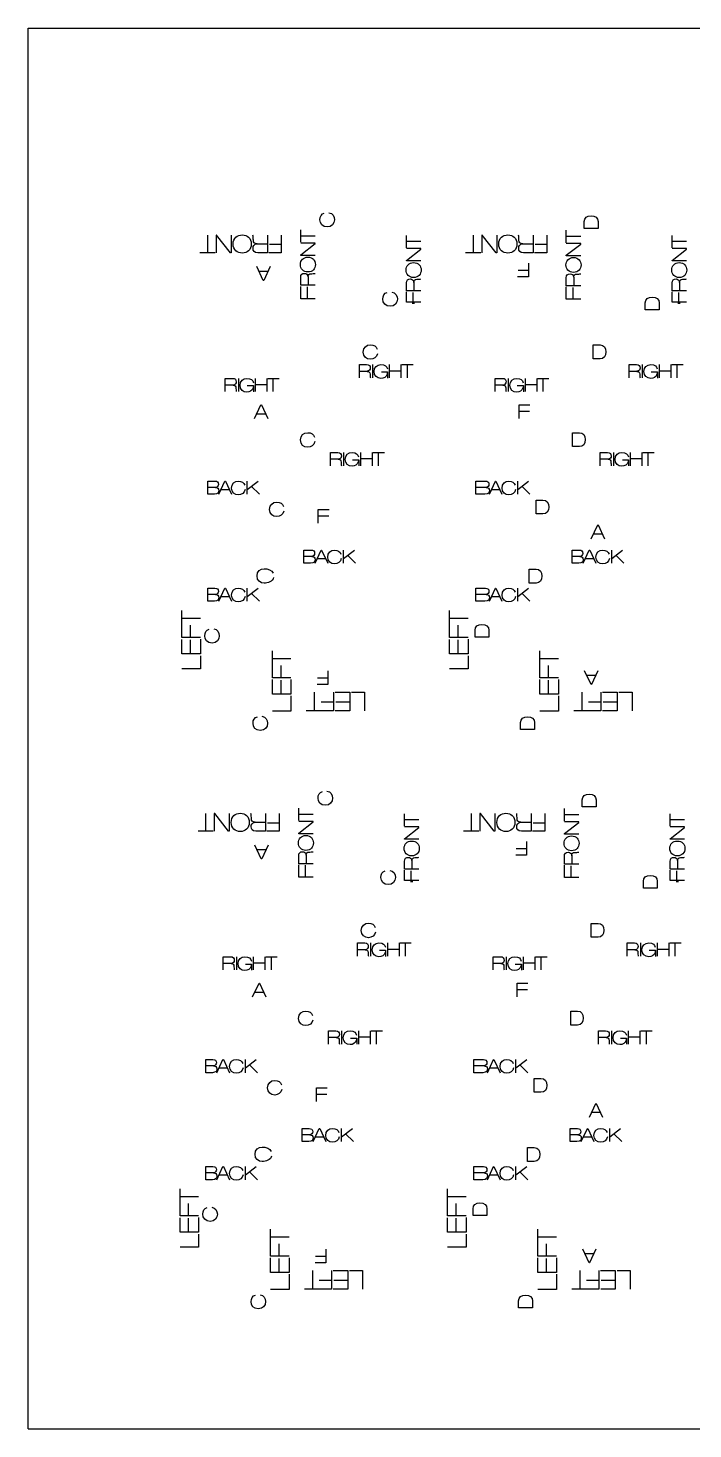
# Model space of a CAD drawing. Header units: millimetres. Extents: x 0 to 610, y -305 to 0.
# Drawn here: x 0 to 144.6, y -304.8 to 0 of the extents above; entities that cross this region are included whole.
import ezdxf

# ---------------------------------------------------------------- set-up
doc = ezdxf.new("R2010")
doc.units = ezdxf.units.MM
doc.layers.add('laser bed referance', color=3, linetype='Continuous', lineweight=25, true_color=0x00ff00)
doc.layers.add('TEXT', color=5, linetype='Continuous', true_color=0x0000ff)

msp = doc.modelspace()

# ---------------------------------------------------------------- linework, layer by layer
at = {"layer": 'laser bed referance'}
for p, q in [((0, -304.8), (0, 0)), ((0, 0), (304.8, 0)), ((0, 0), (609.6, 0)), ((0, -304.8), (0, 0)), ((0, -304.8), (304.8, -304.8)), ((0, -304.8), (609.6, -304.8))]:
    msp.add_line(p, q, dxfattribs=at)
at = {"layer": 'TEXT', "color": 5, "lineweight": 25, "true_color": 0x0000ff}
for points in [[(120.98, -43.59), (120.98, -42.11)], [(124, -42.11), (124, -43.59), (120.98, -43.59), (120.98, -43.59)], [(39.03, -45.09), (39.03, -48.9)], [(44.16, -45.09), (44.16, -48.9), (44.03, -48.9), (41.03, -45.09), (40.9, -45.09), (40.9, -48.9)], [(52.08, -45.09), (52.08, -48.9), (49.99, -48.9)], [(55.04, -45.09), (55.04, -48.9), (52.37, -48.9)], [(59.31, -46.61), (59.31, -43.91)], [(62.43, -45.25), (59.31, -45.25)], [(82.31, -47.82), (82.31, -45.12)], [(96.82, -45.09), (96.82, -48.9)], [(101.95, -45.09), (101.95, -48.9), (101.81, -48.9), (98.81, -45.09), (98.69, -45.09), (98.69, -48.9)], [(109.87, -45.09), (109.87, -48.9), (107.78, -48.9)], [(112.82, -45.09), (112.82, -48.9), (110.15, -48.9)], [(117.09, -46.7), (117.09, -44.01)], [(120.22, -45.35), (117.09, -45.35)], [(140.1, -47.82), (140.1, -45.12)], [(49.85, -46.95), (49.85, -46.94), (52.08, -46.93)], [(55.04, -47.13), (52.52, -47.13)], [(62.43, -49.47), (59.31, -49.47), (59.31, -49.36), (62.43, -46.89), (62.43, -46.79), (59.31, -46.79)], [(85.44, -46.46), (82.31, -46.46)], [(85.44, -50.68), (82.31, -50.68), (82.31, -50.57), (85.44, -48.1), (85.44, -48), (82.31, -48)], [(107.63, -46.95), (107.64, -46.94), (109.87, -46.93)], [(112.82, -47.13), (110.31, -47.13)], [(120.22, -49.56), (117.09, -49.56), (117.09, -49.45), (120.22, -46.99), (120.22, -46.88), (117.09, -46.88)], [(143.23, -46.46), (140.1, -46.46)], [(143.23, -50.68), (140.1, -50.68), (140.1, -50.56), (143.23, -48.1), (143.23, -48), (140.1, -48)], [(40.68, -48.9), (37.4, -48.9)], [(98.47, -48.9), (95.19, -48.9)], [(108.85, -51.14), (108.85, -54.16), (106.5, -54.16)], [(52.66, -51.92), (51.27, -54.94), (51.16, -54.94), (49.77, -51.92)], [(50.23, -52.92), (52.21, -52.92)], [(62.43, -55.97), (59.31, -55.97), (59.31, -54.25)], [(60.91, -54.13), (60.92, -54.14)], [(60.92, -54.14), (60.92, -55.97)], [(108.85, -52.76), (106.6, -52.76)], [(120.22, -56.07), (117.09, -56.07), (117.09, -54.35)], [(118.69, -54.23), (118.7, -54.23)], [(118.7, -54.23), (118.71, -56.07)], [(62.43, -58.9), (59.31, -58.9), (59.31, -56.21)], [(60.76, -58.9), (60.76, -56.33)], [(85.44, -57.18), (82.31, -57.18), (82.31, -55.46)], [(85.44, -59.61), (82.31, -59.61), (82.31, -57.42)], [(83.77, -59.61), (83.77, -57.54)], [(83.91, -55.34), (83.92, -55.35), (83.93, -57.18)], [(120.22, -58.99), (117.09, -58.99), (117.09, -56.3)], [(118.55, -58.99), (118.55, -56.43)], [(143.23, -57.18), (140.1, -57.18), (140.1, -55.46)], [(143.23, -59.61), (140.1, -59.61), (140.1, -57.41)], [(141.55, -59.61), (141.55, -57.54)], [(141.7, -55.34), (141.71, -55.35), (141.71, -57.18)], [(84.09, -59.92), (83.58, -59.92)], [(134.27, -61.28), (134.27, -59.81)], [(137.29, -59.81), (137.29, -61.28), (134.27, -61.28), (134.27, -61.28)], [(141.88, -59.92), (141.37, -59.92)], [(122.95, -68.96), (124.42, -68.96)], [(124.42, -71.98), (122.95, -71.98), (122.95, -68.96), (122.95, -68.96)], [(72.07, -76.1), (72.07, -73.22), (73.65, -73.22)], [(73.76, -74.69), (73.76, -74.7), (72.07, -74.71)], [(74.92, -73.22), (74.92, -76.1)], [(76.87, -74.81), (78.22, -74.81), (78.22, -76.16)], [(78.66, -76.1), (78.66, -73.22)], [(78.66, -74.56), (81.12, -74.56)], [(81.12, -73.22), (81.12, -76.1)], [(81.31, -73.22), (83.79, -73.22)], [(82.51, -76.1), (82.51, -73.25)], [(130.76, -76.1), (130.76, -73.22), (132.34, -73.22)], [(132.45, -74.69), (132.45, -74.7), (130.76, -74.71)], [(133.62, -73.22), (133.62, -76.1)], [(135.56, -74.81), (136.91, -74.81), (136.91, -76.16)], [(137.35, -76.1), (137.35, -73.22)], [(137.35, -74.56), (139.81, -74.56)], [(139.81, -73.22), (139.81, -76.1)], [(140.01, -73.22), (142.48, -73.22)], [(141.2, -76.1), (141.2, -73.25)], [(42.91, -79.1), (42.91, -76.22), (44.49, -76.22)], [(44.6, -77.69), (44.59, -77.7), (42.91, -77.71)], [(45.76, -76.22), (45.76, -79.1)], [(47.7, -77.81), (49.05, -77.81), (49.05, -79.16)], [(49.49, -79.1), (49.49, -76.22)], [(49.49, -77.56), (51.95, -77.56)], [(51.95, -76.22), (51.95, -79.1)], [(52.15, -76.22), (54.63, -76.22)], [(53.35, -79.1), (53.35, -76.25)], [(101.6, -79.1), (101.6, -76.22), (103.18, -76.22)], [(103.29, -77.69), (103.28, -77.7), (101.6, -77.71)], [(104.45, -76.22), (104.45, -79.1)], [(106.39, -77.81), (107.75, -77.81), (107.75, -79.16)], [(108.19, -79.1), (108.19, -76.22)], [(108.19, -77.56), (110.65, -77.56)], [(110.65, -76.22), (110.65, -79.1)], [(110.84, -76.22), (113.32, -76.22)], [(112.04, -79.1), (112.04, -76.25)], [(49.28, -84.98), (50.67, -81.96), (50.78, -81.96), (52.17, -84.98)], [(106.81, -84.98), (106.81, -81.96), (109.16, -81.96)], [(51.71, -83.98), (49.73, -83.98)], [(106.81, -83.36), (109.07, -83.36)], [(118.47, -88.05), (119.94, -88.05)], [(119.94, -91.07), (118.47, -91.07), (118.47, -88.05), (118.47, -88.05)], [(65.79, -95.22), (65.79, -92.34), (67.37, -92.34)], [(67.48, -93.81), (67.47, -93.82), (65.79, -93.83)], [(68.64, -92.34), (68.64, -95.22)], [(70.58, -93.93), (71.93, -93.93), (71.93, -95.28)], [(72.37, -95.22), (72.37, -92.34)], [(72.37, -93.68), (74.84, -93.68)], [(74.84, -92.34), (74.84, -95.22)], [(75.03, -92.34), (77.51, -92.34)], [(76.23, -95.22), (76.23, -92.37)], [(124.48, -95.22), (124.48, -92.34), (126.06, -92.34)], [(126.17, -93.81), (126.17, -93.82), (124.48, -93.83)], [(127.33, -92.34), (127.33, -95.22)], [(129.28, -93.93), (130.63, -93.93), (130.63, -95.28)], [(131.07, -95.22), (131.07, -92.34)], [(131.07, -93.68), (133.53, -93.68)], [(133.53, -92.34), (133.53, -95.22)], [(133.72, -92.34), (136.2, -92.34)], [(134.92, -95.22), (134.92, -92.37)], [(39.09, -98.58), (40.65, -98.58)], [(40.55, -101.45), (39.09, -101.45), (39.09, -98.58), (39.09, -98.58)], [(40.79, -99.95), (39.09, -99.94)], [(40.79, -99.94), (40.79, -99.95)], [(41.51, -101.45), (42.83, -98.58), (42.94, -98.58), (44.26, -101.45)], [(43.82, -100.5), (41.94, -100.5)], [(47.7, -100.38), (50.06, -98.58)], [(47.7, -101.45), (47.7, -98.58)], [(48.57, -99.71), (50.32, -101.45)], [(97.43, -98.58), (99.48, -98.58)], [(99.38, -101.45), (97.43, -101.45), (97.43, -98.58), (97.43, -98.58)], [(99.62, -99.94), (97.43, -99.94)], [(99.62, -99.94), (99.62, -99.95)], [(100.35, -101.45), (101.67, -98.58), (101.77, -98.58), (103.09, -101.45)], [(102.65, -100.5), (100.77, -100.5)], [(106.53, -100.38), (108.89, -98.58)], [(106.53, -101.45), (106.53, -98.58)], [(107.4, -99.71), (109.16, -101.45)], [(110.53, -102.7), (112.01, -102.7)], [(112.01, -105.72), (110.53, -105.72), (110.53, -102.7), (110.53, -102.7)], [(63.14, -107.75), (63.14, -104.73), (65.5, -104.73)], [(63.14, -106.13), (65.4, -106.13)], [(122.52, -111.14), (123.91, -108.12), (124.02, -108.12), (125.41, -111.14)], [(124.95, -110.15), (122.97, -110.15)], [(60.02, -113.59), (61.58, -113.59)], [(61.47, -116.46), (60.02, -116.46), (60.02, -113.59), (60.02, -113.59)], [(61.72, -114.96), (60.02, -114.95)], [(61.72, -114.95), (61.72, -114.96)], [(62.44, -116.46), (63.76, -113.59), (63.86, -113.59), (65.18, -116.46)], [(64.75, -115.51), (62.87, -115.51)], [(68.62, -115.39), (70.98, -113.59)], [(68.62, -116.46), (68.62, -113.59)], [(69.5, -114.72), (71.25, -116.46)], [(118.35, -113.59), (119.91, -113.59)], [(119.81, -116.46), (118.35, -116.46), (118.35, -113.59), (118.35, -113.59)], [(120.05, -114.95), (118.35, -114.95)], [(120.05, -114.95), (120.05, -114.96)], [(120.77, -116.46), (122.09, -113.59), (122.2, -113.59), (123.52, -116.46)], [(123.08, -115.51), (121.2, -115.51)], [(126.96, -115.39), (129.32, -113.59)], [(126.96, -116.46), (126.96, -113.59)], [(127.83, -114.72), (129.58, -116.46)], [(109.04, -117.73), (110.52, -117.73)], [(110.52, -120.75), (109.04, -120.75), (109.04, -117.73), (109.04, -117.73)], [(39.09, -121.86), (40.65, -121.86)], [(40.55, -124.73), (39.09, -124.73), (39.09, -121.86), (39.09, -121.86)], [(41.51, -124.73), (42.83, -121.86), (42.94, -121.86), (44.26, -124.73)], [(47.7, -123.66), (50.06, -121.86)], [(47.7, -124.73), (47.7, -121.86)], [(97.43, -121.86), (99.48, -121.86)], [(99.38, -124.73), (97.43, -124.73), (97.43, -121.86), (97.43, -121.86)], [(100.35, -124.73), (101.67, -121.86), (101.77, -121.86), (103.09, -124.73)], [(106.53, -123.66), (108.89, -121.86)], [(106.53, -124.73), (106.53, -121.86)], [(40.79, -123.23), (39.09, -123.22)], [(40.79, -123.22), (40.79, -123.23)], [(43.82, -123.78), (41.94, -123.78)], [(48.57, -122.99), (50.32, -124.73)], [(99.62, -123.22), (97.43, -123.22)], [(99.62, -123.22), (99.62, -123.23)], [(102.65, -123.78), (100.77, -123.78)], [(107.4, -122.99), (109.16, -124.73)], [(33.48, -130.22), (33.48, -126.72)], [(91.65, -130.22), (91.65, -126.72)], [(37.53, -128.46), (33.48, -128.46)], [(37.53, -132.62), (33.48, -132.62), (33.48, -129.77)], [(35.37, -132.62), (35.37, -129.94)], [(95.71, -128.46), (91.65, -128.46)], [(95.71, -132.62), (91.65, -132.62), (91.65, -129.77)], [(93.54, -132.62), (93.54, -129.94)], [(97.23, -132.51), (97.23, -131.03)], [(100.25, -131.03), (100.25, -132.51), (97.23, -132.51), (97.23, -132.51)], [(37.53, -132.97), (37.53, -136.17), (33.48, -136.17), (33.48, -133.01)], [(35.37, -136.17), (35.37, -133.14)], [(95.71, -132.97), (95.71, -136.17), (91.65, -136.17), (91.65, -133.01)], [(93.54, -136.17), (93.54, -133.14)], [(37.53, -136.56), (37.53, -139.4), (33.48, -139.4)], [(53.15, -138.97), (53.15, -135.47)], [(95.71, -136.56), (95.71, -139.4), (91.65, -139.4)], [(111.32, -138.97), (111.32, -135.47)], [(57.2, -137.21), (53.15, -137.21)], [(57.2, -141.37), (53.15, -141.37), (53.15, -138.52)], [(55.03, -141.37), (55.03, -138.69)], [(65.22, -139.82), (65.22, -142.84), (62.87, -142.84)], [(115.37, -137.21), (111.32, -137.21)], [(115.37, -141.37), (111.32, -141.37), (111.32, -138.52)], [(113.2, -141.37), (113.2, -138.69)], [(123.97, -139.82), (122.58, -142.84), (122.47, -142.84), (121.08, -139.82)], [(57.2, -141.72), (57.2, -144.91), (53.15, -144.91), (53.15, -141.76)], [(55.03, -144.91), (55.03, -141.89)], [(65.22, -141.44), (62.96, -141.44)], [(115.37, -141.72), (115.37, -144.91), (111.32, -144.91), (111.32, -141.76)], [(113.2, -144.91), (113.2, -141.89)], [(121.54, -140.82), (123.52, -140.82)], [(57.2, -145.31), (57.2, -148.65), (53.15, -148.65)], [(62.27, -144.51), (62.27, -148.57)], [(66.43, -144.51), (66.43, -148.57), (63.59, -148.57)], [(66.79, -144.51), (69.98, -144.51), (69.98, -148.57), (66.82, -148.57)], [(70.37, -144.51), (73.21, -144.51), (73.21, -148.57)], [(115.37, -145.31), (115.37, -148.65), (111.32, -148.65)], [(120.44, -144.51), (120.44, -148.57)], [(124.6, -144.51), (124.6, -148.57), (121.76, -148.57)], [(124.96, -144.51), (128.15, -144.51), (128.15, -148.57), (124.99, -148.57)], [(128.54, -144.51), (131.38, -144.51), (131.38, -148.57)], [(64.03, -148.57), (60.53, -148.57)], [(66.43, -146.68), (63.75, -146.68)], [(69.98, -146.68), (66.95, -146.68)], [(122.2, -148.57), (118.7, -148.57)], [(124.6, -146.68), (121.92, -146.68)], [(128.15, -146.68), (125.12, -146.68)], [(107.15, -152.59), (107.15, -151.12)], [(110.17, -151.12), (110.17, -152.59), (107.15, -152.59), (107.15, -152.59)], [(58.88, -172.44), (58.88, -169.75)], [(116.67, -172.54), (116.67, -169.84)], [(120.55, -169.42), (120.55, -167.95)], [(123.57, -167.95), (123.57, -169.42), (120.55, -169.42), (120.55, -169.42)], [(38.61, -170.92), (38.61, -174.73)], [(43.74, -170.92), (43.74, -174.73), (43.6, -174.73), (40.6, -170.92), (40.48, -170.92), (40.48, -174.73)], [(49.42, -172.78), (49.43, -172.77), (51.66, -172.77)], [(51.66, -170.92), (51.66, -174.73), (49.57, -174.73)], [(54.61, -170.92), (54.61, -174.73), (51.94, -174.73)], [(54.61, -172.96), (52.1, -172.96)], [(62.01, -171.09), (58.88, -171.09)], [(62.01, -175.3), (58.88, -175.3), (58.88, -175.19), (62.01, -172.73), (62.01, -172.62), (58.88, -172.62)], [(81.89, -173.65), (81.89, -170.96)], [(85.02, -172.3), (81.89, -172.3)], [(96.4, -170.92), (96.4, -174.73)], [(101.53, -170.92), (101.53, -174.73), (101.39, -174.73), (98.39, -170.92), (98.26, -170.92), (98.26, -174.73)], [(107.21, -172.78), (107.21, -172.77), (109.45, -172.77)], [(109.45, -170.92), (109.45, -174.73), (107.35, -174.73)], [(112.4, -170.92), (112.4, -174.73), (109.73, -174.73)], [(112.4, -172.96), (109.88, -172.96)], [(119.8, -171.18), (116.67, -171.18)], [(119.8, -175.4), (116.67, -175.4), (116.67, -175.28), (119.8, -172.82), (119.8, -172.72), (116.67, -172.72)], [(139.67, -173.65), (139.67, -170.96)], [(142.8, -172.3), (139.67, -172.3)], [(40.26, -174.73), (36.98, -174.73)], [(85.02, -176.51), (81.89, -176.51), (81.89, -176.4), (85.02, -173.94), (85.02, -173.83), (81.89, -173.83)], [(98.05, -174.73), (94.76, -174.73)], [(142.8, -176.51), (139.67, -176.51), (139.67, -176.4), (142.8, -173.93), (142.8, -173.83), (139.67, -173.83)], [(52.24, -177.76), (50.85, -180.78), (50.74, -180.78), (49.35, -177.76)], [(49.81, -178.76), (51.78, -178.76)], [(108.43, -176.97), (108.43, -179.99), (106.08, -179.99)], [(108.43, -178.59), (106.18, -178.59)], [(62.01, -181.81), (58.88, -181.81), (58.88, -180.09)], [(62.01, -184.73), (58.88, -184.73), (58.88, -182.04)], [(60.34, -184.73), (60.34, -182.17)], [(60.48, -179.97), (60.49, -179.97)], [(60.49, -179.97), (60.5, -181.81)], [(85.02, -183.02), (81.89, -183.02), (81.89, -181.3)], [(83.49, -181.18), (83.5, -181.18), (83.5, -183.02)], [(119.8, -181.9), (116.67, -181.9), (116.67, -180.18)], [(119.8, -184.83), (116.67, -184.83), (116.67, -182.13)], [(118.12, -184.83), (118.12, -182.26)], [(118.27, -180.06), (118.28, -180.07)], [(118.28, -180.07), (118.28, -181.9)], [(142.8, -183.02), (139.67, -183.02), (139.67, -181.3)], [(141.27, -181.18), (141.28, -181.18), (141.29, -183.02)], [(85.02, -185.44), (81.89, -185.44), (81.89, -183.25)], [(83.67, -185.75), (83.16, -185.75)], [(83.34, -185.44), (83.34, -183.38)], [(133.85, -187.12), (133.85, -185.64)], [(136.87, -185.64), (136.87, -187.12), (133.85, -187.12), (133.85, -187.12)], [(142.8, -185.44), (139.67, -185.44), (139.67, -183.25)], [(141.46, -185.75), (140.95, -185.75)], [(141.13, -185.44), (141.13, -183.37)], [(122.53, -194.79), (124, -194.79)], [(124, -197.81), (122.53, -197.81), (122.53, -194.79), (122.53, -194.79)], [(71.65, -201.93), (71.65, -199.06), (73.23, -199.06)], [(73.34, -200.53), (73.33, -200.53), (71.65, -200.54)], [(74.5, -199.06), (74.5, -201.93)], [(76.44, -200.65), (77.79, -200.65), (77.79, -201.99)], [(78.23, -201.93), (78.23, -199.06)], [(78.23, -200.39), (80.7, -200.39)], [(80.7, -199.06), (80.7, -201.93)], [(80.89, -199.06), (83.37, -199.06)], [(82.09, -201.93), (82.09, -199.08)], [(130.34, -201.93), (130.34, -199.06), (131.92, -199.06)], [(132.03, -200.53), (132.02, -200.53), (130.34, -200.54)], [(133.19, -199.06), (133.19, -201.93)], [(135.14, -200.65), (136.49, -200.65), (136.49, -201.99)], [(136.93, -201.93), (136.93, -199.06)], [(136.93, -200.39), (139.39, -200.39)], [(139.39, -199.06), (139.39, -201.93)], [(139.58, -199.06), (142.06, -199.06)], [(140.78, -201.93), (140.78, -199.08)], [(42.48, -204.93), (42.48, -202.06), (44.06, -202.06)], [(44.17, -203.53), (44.17, -203.53), (42.48, -203.54)], [(45.34, -202.06), (45.34, -204.93)], [(47.28, -203.65), (48.63, -203.65), (48.63, -204.99)], [(49.07, -204.93), (49.07, -202.06)], [(49.07, -203.39), (51.53, -203.39)], [(51.53, -202.06), (51.53, -204.93)], [(51.73, -202.06), (54.2, -202.06)], [(52.93, -204.93), (52.93, -202.08)], [(101.18, -204.93), (101.18, -202.06), (102.76, -202.06)], [(102.87, -203.53), (102.86, -203.53), (101.18, -203.54)], [(104.03, -202.06), (104.03, -204.93)], [(105.97, -203.65), (107.32, -203.65), (107.32, -204.99)], [(107.76, -204.93), (107.76, -202.06)], [(107.76, -203.39), (110.22, -203.39)], [(110.22, -202.06), (110.22, -204.93)], [(110.42, -202.06), (112.9, -202.06)], [(111.62, -204.93), (111.62, -202.08)], [(48.86, -210.81), (50.25, -207.79), (50.36, -207.79), (51.74, -210.81)], [(51.28, -209.81), (49.31, -209.81)], [(106.39, -210.81), (106.39, -207.79), (108.74, -207.79)], [(106.39, -209.2), (108.64, -209.2)], [(118.05, -213.89), (119.52, -213.89)], [(119.52, -216.91), (118.05, -216.91), (118.05, -213.89), (118.05, -213.89)], [(65.36, -221.05), (65.36, -218.18), (66.94, -218.18)], [(68.22, -218.18), (68.22, -221.05)], [(71.95, -221.05), (71.95, -218.18)], [(74.41, -218.18), (74.41, -221.05)], [(74.61, -218.18), (77.08, -218.18)], [(75.81, -221.05), (75.81, -218.2)], [(124.06, -221.05), (124.06, -218.18), (125.64, -218.18)], [(126.91, -218.18), (126.91, -221.05)], [(130.64, -221.05), (130.64, -218.18)], [(133.1, -218.18), (133.1, -221.05)], [(133.3, -218.18), (135.78, -218.18)], [(134.5, -221.05), (134.5, -218.2)], [(67.05, -219.65), (67.05, -219.65), (65.36, -219.66)], [(70.16, -219.77), (71.51, -219.77), (71.51, -221.11)], [(71.95, -219.51), (74.41, -219.51)], [(125.75, -219.65), (125.74, -219.65), (124.06, -219.66)], [(128.85, -219.77), (130.2, -219.77), (130.2, -221.11)], [(130.64, -219.51), (133.1, -219.51)], [(38.67, -224.41), (40.23, -224.41)], [(40.13, -227.28), (38.67, -227.28), (38.67, -224.41), (38.67, -224.41)], [(41.09, -227.28), (42.41, -224.41), (42.51, -224.41), (43.83, -227.28)], [(47.27, -226.21), (49.63, -224.41)], [(47.27, -227.28), (47.27, -224.41)], [(48.15, -225.55), (49.9, -227.28)], [(97, -224.41), (99.06, -224.41)], [(98.96, -227.28), (97, -227.28), (97, -224.41), (97, -224.41)], [(99.92, -227.28), (101.24, -224.41), (101.35, -224.41), (102.67, -227.28)], [(106.11, -226.21), (108.47, -224.41)], [(106.11, -227.28), (106.11, -224.41)], [(106.98, -225.55), (108.73, -227.28)], [(40.37, -225.78), (38.67, -225.78)], [(40.37, -225.77), (40.37, -225.78)], [(43.4, -226.33), (41.52, -226.33)], [(99.2, -225.78), (97, -225.77)], [(99.2, -225.77), (99.2, -225.78)], [(102.23, -226.33), (100.35, -226.33)], [(110.11, -228.53), (111.58, -228.53)], [(111.58, -231.55), (110.11, -231.55), (110.11, -228.53), (110.11, -228.53)], [(62.72, -233.58), (62.72, -230.56), (65.07, -230.56)], [(62.72, -231.96), (64.98, -231.96)], [(122.1, -236.98), (123.49, -233.96), (123.6, -233.96), (124.99, -236.98)], [(124.53, -235.98), (122.55, -235.98)], [(59.6, -239.42), (61.16, -239.42)], [(61.05, -242.29), (59.6, -242.29), (59.6, -239.42), (59.6, -239.42)], [(61.29, -240.79), (59.6, -240.79)], [(61.29, -240.78), (61.29, -240.79)], [(62.02, -242.29), (63.34, -239.42), (63.44, -239.42), (64.76, -242.29)], [(68.2, -241.22), (70.56, -239.42)], [(68.2, -242.29), (68.2, -239.42)], [(69.07, -240.56), (70.83, -242.29)], [(117.93, -239.42), (119.49, -239.42)], [(119.38, -242.29), (117.93, -242.29), (117.93, -239.42), (117.93, -239.42)], [(119.62, -240.79), (117.93, -240.78)], [(119.62, -240.78), (119.62, -240.79)], [(120.35, -242.29), (121.67, -239.42), (121.77, -239.42), (123.09, -242.29)], [(126.53, -241.22), (128.89, -239.42)], [(126.53, -242.29), (126.53, -239.42)], [(127.4, -240.56), (129.16, -242.29)], [(64.32, -241.34), (62.45, -241.34)], [(108.62, -243.56), (110.09, -243.56)], [(110.09, -246.58), (108.62, -246.58), (108.62, -243.56), (108.62, -243.56)], [(122.66, -241.34), (120.78, -241.34)], [(38.67, -247.69), (40.23, -247.69)], [(40.13, -250.56), (38.67, -250.56), (38.67, -247.69), (38.67, -247.69)], [(40.37, -249.06), (38.67, -249.06)], [(40.37, -249.05), (40.37, -249.06)], [(41.09, -250.56), (42.41, -247.69), (42.51, -247.69), (43.83, -250.56)], [(43.4, -249.61), (41.52, -249.61)], [(47.27, -249.49), (49.63, -247.69)], [(47.27, -250.56), (47.27, -247.69)], [(48.15, -248.83), (49.9, -250.56)], [(97, -247.69), (99.06, -247.69)], [(98.96, -250.56), (97, -250.56), (97, -247.69), (97, -247.69)], [(99.2, -249.06), (97, -249.05)], [(99.2, -249.05), (99.2, -249.06)], [(99.92, -250.56), (101.24, -247.69), (101.35, -247.69), (102.67, -250.56)], [(102.23, -249.61), (100.35, -249.61)], [(106.11, -249.49), (108.47, -247.69)], [(106.11, -250.56), (106.11, -247.69)], [(106.98, -248.83), (108.73, -250.56)], [(33.06, -256.05), (33.06, -252.55)], [(91.23, -256.05), (91.23, -252.55)], [(37.11, -254.29), (33.06, -254.29)], [(37.11, -258.45), (33.06, -258.45), (33.06, -255.61)], [(34.94, -258.45), (34.94, -255.77)], [(95.28, -254.29), (91.23, -254.29)], [(95.28, -258.45), (91.23, -258.45), (91.23, -255.61)], [(93.11, -258.45), (93.11, -255.77)], [(37.11, -258.81), (37.11, -262), (33.06, -262), (33.06, -258.84)], [(34.94, -262), (34.94, -258.97)], [(95.28, -258.81), (95.28, -262), (91.23, -262), (91.23, -258.84)], [(93.11, -262), (93.11, -258.97)], [(96.8, -258.34), (96.8, -256.87)], [(99.82, -256.87), (99.82, -258.34), (96.8, -258.34), (96.8, -258.34)], [(52.72, -264.8), (52.72, -261.3)], [(110.89, -264.8), (110.89, -261.3)], [(37.11, -262.39), (37.11, -265.23), (33.06, -265.23)], [(56.78, -263.04), (52.72, -263.04)], [(56.78, -267.2), (52.72, -267.2), (52.72, -264.36)], [(54.61, -267.2), (54.61, -264.52)], [(95.28, -262.39), (95.28, -265.23), (91.23, -265.23)], [(114.95, -263.04), (110.89, -263.04)], [(114.95, -267.2), (110.89, -267.2), (110.89, -264.36)], [(112.78, -267.2), (112.78, -264.52)], [(56.78, -267.56), (56.78, -270.75), (52.72, -270.75), (52.72, -267.59)], [(54.61, -270.75), (54.61, -267.72)], [(64.8, -265.66), (64.8, -268.68), (62.44, -268.68)], [(64.8, -267.27), (62.54, -267.27)], [(114.95, -267.56), (114.95, -270.75), (110.89, -270.75), (110.89, -267.59)], [(112.78, -270.75), (112.78, -267.72)], [(123.54, -265.66), (122.15, -268.68), (122.04, -268.68), (120.66, -265.66)], [(121.12, -266.65), (123.09, -266.65)], [(56.78, -271.14), (56.78, -274.48), (52.72, -274.48)], [(61.85, -270.35), (61.85, -274.4)], [(66.01, -270.35), (66.01, -274.4), (63.16, -274.4)], [(66.36, -270.35), (69.56, -270.35), (69.56, -274.4), (66.4, -274.4)], [(69.95, -270.35), (72.79, -270.35), (72.79, -274.4)], [(114.95, -271.14), (114.95, -274.48), (110.89, -274.48)], [(120.02, -270.35), (120.02, -274.4)], [(124.18, -270.35), (124.18, -274.4), (121.33, -274.4)], [(124.54, -270.35), (127.73, -270.35), (127.73, -274.4), (124.57, -274.4)], [(128.12, -270.35), (130.96, -270.35), (130.96, -274.4)], [(66.01, -272.52), (63.33, -272.52)], [(69.56, -272.52), (66.53, -272.52)], [(124.18, -272.52), (121.5, -272.52)], [(127.73, -272.52), (124.7, -272.52)], [(63.61, -274.4), (60.11, -274.4)], [(106.72, -278.42), (106.72, -276.95)], [(109.74, -276.95), (109.74, -278.42), (106.72, -278.42), (106.72, -278.42)], [(121.78, -274.4), (118.28, -274.4)]]:
    msp.add_lwpolyline(points, dxfattribs=at)
for points in [[(63.51, -41.71), (63.51, -41), (63.8, -40.43), (64.45, -40.27)], [(65.08, -43.28), (64.09, -43.28), (63.51, -42.58), (63.51, -41.71)], [(66.66, -41.71), (66.66, -42.58), (66.08, -43.28), (65.08, -43.28)], [(65.45, -40.2), (66.26, -40.29), (66.66, -41.02), (66.66, -41.71)], [(120.98, -42.11), (120.98, -41.28), (121.59, -40.85), (122.49, -40.85)], [(122.49, -40.85), (123.39, -40.85), (124, -41.28), (124, -42.11)], [(44.61, -46.99), (44.61, -45.73), (45.5, -45), (46.59, -45)], [(46.59, -45), (47.67, -45), (48.56, -45.73), (48.56, -46.99)], [(49.01, -46.14), (49.01, -46), (49, -45.24), (48.92, -45.09)], [(102.4, -46.99), (102.4, -45.73), (103.28, -45), (104.37, -45)], [(104.37, -45), (105.46, -45), (106.34, -45.73), (106.34, -46.99)], [(106.79, -46.14), (106.79, -46), (106.78, -45.24), (106.71, -45.09)], [(46.59, -48.98), (45.5, -48.98), (44.61, -48.25), (44.61, -46.99)], [(48.56, -46.99), (48.56, -48.25), (47.67, -48.98), (46.59, -48.98)], [(48.94, -47.86), (48.94, -47.49), (49.18, -46.99), (49.85, -46.95)], [(49.99, -48.9), (49.23, -48.9), (48.94, -48.53), (48.94, -47.86)], [(49.85, -46.94), (49.26, -46.93), (49.01, -46.66), (49.01, -46.14)], [(104.37, -48.98), (103.28, -48.98), (102.4, -48.25), (102.4, -46.99)], [(106.34, -46.99), (106.34, -48.25), (105.46, -48.98), (104.37, -48.98)], [(106.73, -47.86), (106.73, -47.49), (106.97, -46.99), (107.63, -46.95)], [(107.78, -48.9), (107.01, -48.9), (106.73, -48.53), (106.73, -47.86)], [(107.64, -46.94), (107.05, -46.93), (106.79, -46.66), (106.79, -46.14)], [(59.24, -51.46), (59.24, -50.56), (59.84, -49.84), (60.87, -49.84)], [(60.87, -53.08), (59.84, -53.08), (59.24, -52.35), (59.24, -51.46)], [(60.87, -49.84), (61.91, -49.84), (62.5, -50.56), (62.5, -51.46)], [(62.5, -51.46), (62.5, -52.35), (61.91, -53.08), (60.87, -53.08)], [(82.24, -52.67), (82.24, -51.77), (82.84, -51.05), (83.88, -51.05)], [(83.88, -51.05), (84.91, -51.05), (85.51, -51.77), (85.51, -52.67)], [(117.02, -51.55), (117.02, -50.66), (117.62, -49.93), (118.66, -49.93)], [(118.66, -53.17), (117.62, -53.17), (117.02, -52.44), (117.02, -51.55)], [(118.66, -49.93), (119.69, -49.93), (120.29, -50.66), (120.29, -51.55)], [(120.29, -51.55), (120.29, -52.44), (119.69, -53.17), (118.66, -53.17)], [(140.03, -52.67), (140.03, -51.77), (140.63, -51.05), (141.66, -51.05)], [(141.66, -51.05), (142.7, -51.05), (143.29, -51.77), (143.29, -52.67)], [(59.31, -54.25), (59.31, -53.63), (59.61, -53.39), (60.16, -53.39)], [(60.16, -53.39), (60.46, -53.39), (60.88, -53.59), (60.91, -54.13)], [(60.92, -54.14), (60.92, -53.66), (61.14, -53.45), (61.57, -53.45)], [(61.57, -53.45), (61.69, -53.45), (62.31, -53.44), (62.43, -53.38)], [(83.88, -54.29), (82.84, -54.29), (82.24, -53.56), (82.24, -52.67)], [(82.31, -55.46), (82.31, -54.84), (82.61, -54.6), (83.17, -54.6)], [(83.17, -54.6), (83.46, -54.6), (83.88, -54.8), (83.91, -55.34)], [(85.51, -52.67), (85.51, -53.56), (84.91, -54.29), (83.88, -54.29)], [(83.92, -55.35), (83.92, -54.87), (84.15, -54.66), (84.58, -54.66)], [(84.58, -54.66), (84.69, -54.66), (85.31, -54.65), (85.44, -54.59)], [(117.09, -54.35), (117.09, -53.72), (117.39, -53.48), (117.95, -53.48)], [(117.95, -53.48), (118.25, -53.48), (118.66, -53.69), (118.69, -54.23)], [(118.7, -54.23), (118.71, -53.75), (118.93, -53.54), (119.36, -53.54)], [(119.36, -53.54), (119.47, -53.54), (120.09, -53.53), (120.22, -53.47)], [(141.66, -54.29), (140.63, -54.29), (140.03, -53.56), (140.03, -52.67)], [(140.1, -55.46), (140.1, -54.84), (140.4, -54.6), (140.95, -54.6)], [(140.95, -54.6), (141.25, -54.6), (141.67, -54.8), (141.7, -55.34)], [(143.29, -52.67), (143.29, -53.56), (142.7, -54.29), (141.66, -54.29)], [(141.71, -55.35), (141.71, -54.87), (141.93, -54.66), (142.36, -54.66)], [(142.36, -54.66), (142.48, -54.66), (143.1, -54.65), (143.23, -54.59)], [(77.18, -58.97), (77.18, -58.25), (77.48, -57.68), (78.13, -57.52)], [(79.13, -57.45), (79.93, -57.54), (80.34, -58.27), (80.34, -58.97)], [(78.76, -60.53), (77.76, -60.53), (77.18, -59.83), (77.18, -58.97)], [(80.34, -58.97), (80.34, -59.83), (79.76, -60.53), (78.76, -60.53)], [(134.27, -59.81), (134.27, -58.98), (134.88, -58.55), (135.78, -58.55)], [(135.78, -58.55), (136.68, -58.55), (137.29, -58.98), (137.29, -59.81)], [(72.92, -70.5), (72.92, -69.5), (73.62, -68.92), (74.48, -68.92)], [(74.48, -68.92), (75.2, -68.92), (75.76, -69.21), (75.92, -69.87)], [(124.42, -68.96), (125.26, -68.96), (125.69, -69.57), (125.69, -70.47)], [(74.48, -72.07), (73.62, -72.07), (72.92, -71.49), (72.92, -70.5)], [(76, -70.86), (75.91, -71.67), (75.18, -72.07), (74.48, -72.07)], [(125.69, -70.47), (125.69, -71.37), (125.26, -71.98), (124.42, -71.98)], [(73.65, -73.22), (74.23, -73.22), (74.44, -73.5), (74.44, -74.01)], [(74.44, -74.01), (74.44, -74.28), (74.26, -74.67), (73.76, -74.69)], [(73.76, -74.7), (74.2, -74.7), (74.39, -74.91), (74.39, -75.3)], [(74.39, -75.3), (74.39, -75.41), (74.4, -75.98), (74.46, -76.1)], [(75.27, -74.73), (75.27, -73.78), (75.94, -73.22), (76.76, -73.22)], [(76.76, -76.22), (75.94, -76.22), (75.27, -75.67), (75.27, -74.73)], [(76.76, -73.22), (77.66, -73.22), (78.07, -73.62), (78.18, -74.18)], [(78.12, -75.29), (77.92, -75.95), (77.36, -76.22), (76.76, -76.22)], [(78.22, -74.81), (78.18, -75.15), (78.12, -75.29), (78.12, -75.29)], [(132.34, -73.22), (132.92, -73.22), (133.14, -73.5), (133.14, -74.01)], [(133.14, -74.01), (133.14, -74.28), (132.95, -74.67), (132.45, -74.69)], [(132.45, -74.7), (132.89, -74.7), (133.08, -74.91), (133.08, -75.3)], [(133.08, -75.3), (133.08, -75.41), (133.09, -75.98), (133.15, -76.1)], [(133.97, -74.73), (133.97, -73.78), (134.63, -73.22), (135.45, -73.22)], [(135.45, -76.22), (134.63, -76.22), (133.97, -75.67), (133.97, -74.73)], [(135.45, -73.22), (136.35, -73.22), (136.76, -73.62), (136.87, -74.18)], [(136.81, -75.29), (136.61, -75.95), (136.05, -76.22), (135.45, -76.22)], [(136.91, -74.81), (136.87, -75.15), (136.81, -75.29), (136.81, -75.29)], [(44.49, -76.22), (45.06, -76.22), (45.28, -76.5), (45.28, -77.01)], [(44.59, -77.7), (45.03, -77.7), (45.23, -77.91), (45.23, -78.3)], [(45.28, -77.01), (45.28, -77.28), (45.1, -77.66), (44.6, -77.69)], [(45.23, -78.3), (45.23, -78.41), (45.24, -78.98), (45.29, -79.1)], [(46.11, -77.73), (46.11, -76.78), (46.78, -76.22), (47.6, -76.22)], [(47.6, -79.23), (46.78, -79.23), (46.11, -78.67), (46.11, -77.73)], [(47.6, -76.22), (48.49, -76.22), (48.91, -76.62), (49.01, -77.18)], [(48.95, -78.29), (48.76, -78.95), (48.2, -79.23), (47.6, -79.23)], [(49.05, -77.81), (49.01, -78.15), (48.95, -78.29), (48.95, -78.29)], [(103.18, -76.22), (103.75, -76.22), (103.97, -76.5), (103.97, -77.01)], [(103.28, -77.7), (103.73, -77.7), (103.92, -77.91), (103.92, -78.3)], [(103.97, -77.01), (103.97, -77.28), (103.79, -77.66), (103.29, -77.69)], [(103.92, -78.3), (103.92, -78.41), (103.93, -78.98), (103.98, -79.1)], [(104.8, -77.73), (104.8, -76.78), (105.47, -76.22), (106.29, -76.22)], [(106.29, -79.23), (105.47, -79.23), (104.8, -78.67), (104.8, -77.73)], [(106.29, -76.22), (107.19, -76.22), (107.6, -76.62), (107.7, -77.18)], [(107.65, -78.29), (107.45, -78.95), (106.89, -79.23), (106.29, -79.23)], [(107.75, -77.81), (107.7, -78.15), (107.65, -78.29), (107.65, -78.29)], [(59.28, -89.63), (59.28, -88.63), (59.98, -88.05), (60.85, -88.05)], [(60.85, -88.05), (61.56, -88.05), (62.13, -88.34), (62.29, -89)], [(119.94, -88.05), (120.78, -88.05), (121.21, -88.66), (121.21, -89.56)], [(60.85, -91.21), (59.98, -91.21), (59.28, -90.63), (59.28, -89.63)], [(62.36, -89.99), (62.27, -90.8), (61.55, -91.21), (60.85, -91.21)], [(121.21, -89.56), (121.21, -90.46), (120.78, -91.07), (119.94, -91.07)], [(67.37, -92.34), (67.94, -92.34), (68.16, -92.62), (68.16, -93.13)], [(67.47, -93.82), (67.92, -93.82), (68.11, -94.03), (68.11, -94.42)], [(68.16, -93.13), (68.16, -93.4), (67.98, -93.78), (67.48, -93.81)], [(68.11, -94.42), (68.11, -94.53), (68.12, -95.1), (68.17, -95.22)], [(68.99, -93.84), (68.99, -92.89), (69.66, -92.34), (70.48, -92.34)], [(70.48, -95.34), (69.66, -95.34), (68.99, -94.79), (68.99, -93.84)], [(70.48, -92.34), (71.38, -92.34), (71.79, -92.74), (71.89, -93.3)], [(71.83, -94.41), (71.64, -95.07), (71.08, -95.34), (70.48, -95.34)], [(71.93, -93.93), (71.89, -94.27), (71.83, -94.41), (71.83, -94.41)], [(126.06, -92.34), (126.64, -92.34), (126.85, -92.62), (126.85, -93.13)], [(126.85, -93.13), (126.85, -93.4), (126.67, -93.78), (126.17, -93.81)], [(126.17, -93.82), (126.61, -93.82), (126.8, -94.03), (126.8, -94.42)], [(126.8, -94.42), (126.8, -94.53), (126.81, -95.1), (126.87, -95.22)], [(127.68, -93.84), (127.68, -92.89), (128.35, -92.34), (129.17, -92.34)], [(129.17, -95.34), (128.35, -95.34), (127.68, -94.79), (127.68, -93.84)], [(129.17, -92.34), (130.07, -92.34), (130.48, -92.74), (130.59, -93.3)], [(130.53, -94.41), (130.33, -95.07), (129.77, -95.34), (129.17, -95.34)], [(130.63, -93.93), (130.59, -94.27), (130.53, -94.41), (130.53, -94.41)], [(40.65, -98.58), (41.11, -98.58), (41.43, -98.82), (41.43, -99.29)], [(41.43, -99.29), (41.43, -99.63), (41.13, -99.95), (40.79, -99.94)], [(40.79, -99.95), (41.16, -99.96), (41.51, -100.17), (41.51, -100.67)], [(44.27, -100.08), (44.27, -99.13), (44.94, -98.58), (45.76, -98.58)], [(45.76, -101.58), (44.94, -101.58), (44.27, -101.03), (44.27, -100.08)], [(45.76, -98.58), (46.44, -98.58), (46.98, -98.85), (47.13, -99.48)], [(47.2, -100.42), (47.11, -101.19), (46.42, -101.58), (45.76, -101.58)], [(99.48, -98.58), (99.94, -98.58), (100.26, -98.82), (100.26, -99.29)], [(100.26, -99.29), (100.26, -99.63), (99.96, -99.95), (99.62, -99.94)], [(99.62, -99.95), (100, -99.96), (100.35, -100.16), (100.35, -100.67)], [(103.1, -100.08), (103.1, -99.13), (103.77, -98.58), (104.59, -98.58)], [(104.59, -101.58), (103.77, -101.58), (103.1, -101.03), (103.1, -100.08)], [(104.59, -98.58), (105.27, -98.58), (105.81, -98.85), (105.96, -99.48)], [(106.03, -100.42), (105.95, -101.19), (105.25, -101.58), (104.59, -101.58)], [(41.51, -100.67), (41.51, -101), (41.3, -101.45), (40.55, -101.45)], [(52.54, -104.73), (52.54, -103.73), (53.24, -103.15), (54.1, -103.15)], [(54.1, -103.15), (54.82, -103.15), (55.38, -103.44), (55.54, -104.1)], [(100.35, -100.67), (100.35, -101), (100.13, -101.45), (99.38, -101.45)], [(112.01, -102.7), (112.84, -102.7), (113.27, -103.31), (113.27, -104.21)], [(54.1, -106.3), (53.24, -106.3), (52.54, -105.73), (52.54, -104.73)], [(55.62, -105.09), (55.53, -105.9), (54.8, -106.3), (54.1, -106.3)], [(113.27, -104.21), (113.27, -105.11), (112.84, -105.72), (112.01, -105.72)], [(62.44, -115.68), (62.44, -116.01), (62.23, -116.46), (61.47, -116.46)], [(61.58, -113.59), (62.03, -113.59), (62.35, -113.83), (62.35, -114.3)], [(62.35, -114.3), (62.35, -114.64), (62.05, -114.96), (61.72, -114.95)], [(61.72, -114.96), (62.09, -114.98), (62.44, -115.18), (62.44, -115.68)], [(65.2, -115.09), (65.2, -114.14), (65.86, -113.59), (66.69, -113.59)], [(66.69, -116.59), (65.86, -116.59), (65.2, -116.04), (65.2, -115.09)], [(66.69, -113.59), (67.37, -113.59), (67.9, -113.86), (68.06, -114.49)], [(68.13, -115.43), (68.04, -116.2), (67.35, -116.59), (66.69, -116.59)], [(120.77, -115.68), (120.77, -116.01), (120.56, -116.46), (119.81, -116.46)], [(119.91, -113.59), (120.37, -113.59), (120.68, -113.83), (120.68, -114.3)], [(120.68, -114.3), (120.68, -114.64), (120.39, -114.96), (120.05, -114.95)], [(120.05, -114.96), (120.42, -114.97), (120.77, -115.17), (120.77, -115.68)], [(123.53, -115.09), (123.53, -114.14), (124.2, -113.59), (125.02, -113.59)], [(125.02, -116.59), (124.2, -116.59), (123.53, -116.04), (123.53, -115.09)], [(125.02, -113.59), (125.7, -113.59), (126.24, -113.86), (126.39, -114.49)], [(126.46, -115.43), (126.37, -116.2), (125.68, -116.59), (125.02, -116.59)], [(49.81, -119.21), (49.81, -118.21), (50.51, -117.63), (51.38, -117.63)], [(51.38, -117.63), (52.09, -117.63), (53.16, -117.92), (53.32, -118.58)], [(110.52, -117.73), (111.35, -117.73), (111.78, -118.33), (111.78, -119.24)], [(40.65, -121.86), (41.11, -121.86), (41.43, -122.1), (41.43, -122.57)], [(44.27, -123.36), (44.27, -122.41), (44.94, -121.86), (45.76, -121.86)], [(45.76, -121.86), (46.44, -121.86), (46.98, -122.14), (47.13, -122.76)], [(51.38, -120.79), (50.51, -120.79), (49.81, -120.21), (49.81, -119.21)], [(53.39, -119.57), (53.3, -120.38), (52.07, -120.79), (51.38, -120.79)], [(99.48, -121.86), (99.94, -121.86), (100.26, -122.1), (100.26, -122.57)], [(103.1, -123.36), (103.1, -122.41), (103.77, -121.86), (104.59, -121.86)], [(104.59, -121.86), (105.27, -121.86), (105.81, -122.13), (105.96, -122.76)], [(111.78, -119.24), (111.78, -120.14), (111.35, -120.75), (110.52, -120.75)], [(41.51, -123.95), (41.51, -124.28), (41.3, -124.73), (40.55, -124.73)], [(41.43, -122.57), (41.43, -122.91), (41.13, -123.23), (40.79, -123.22)], [(40.79, -123.23), (41.16, -123.24), (41.51, -123.45), (41.51, -123.95)], [(45.76, -124.86), (44.94, -124.86), (44.27, -124.31), (44.27, -123.36)], [(47.2, -123.7), (47.11, -124.47), (46.42, -124.86), (45.76, -124.86)], [(100.35, -123.95), (100.35, -124.28), (100.13, -124.73), (99.38, -124.73)], [(100.26, -122.57), (100.26, -122.91), (99.96, -123.23), (99.62, -123.22)], [(99.62, -123.23), (100, -123.24), (100.35, -123.45), (100.35, -123.95)], [(104.59, -124.86), (103.77, -124.86), (103.1, -124.31), (103.1, -123.36)], [(106.03, -123.7), (105.95, -124.47), (105.25, -124.86), (104.59, -124.86)], [(38.44, -132.23), (38.44, -131.52), (38.73, -130.95), (39.39, -130.79)], [(40.39, -130.72), (41.19, -130.81), (41.6, -131.54), (41.6, -132.23)], [(97.23, -131.03), (97.23, -130.2), (97.84, -129.77), (98.74, -129.77)], [(98.74, -129.77), (99.64, -129.77), (100.25, -130.2), (100.25, -131.03)], [(40.02, -133.8), (39.02, -133.8), (38.44, -133.1), (38.44, -132.23)], [(41.6, -132.23), (41.6, -133.1), (41.02, -133.8), (40.02, -133.8)], [(48.94, -151.27), (48.94, -150.55), (49.23, -149.99), (49.89, -149.83)], [(50.52, -152.83), (49.52, -152.83), (48.94, -152.13), (48.94, -151.27)], [(52.1, -151.27), (52.1, -152.13), (51.52, -152.83), (50.52, -152.83)], [(50.88, -149.75), (51.69, -149.84), (52.1, -150.57), (52.1, -151.27)], [(107.15, -151.12), (107.15, -150.28), (107.75, -149.85), (108.66, -149.85)], [(108.66, -149.85), (109.56, -149.85), (110.17, -150.28), (110.17, -151.12)], [(63.08, -167.55), (63.08, -166.83), (63.37, -166.27), (64.03, -166.1)], [(64.66, -169.11), (63.66, -169.11), (63.08, -168.41), (63.08, -167.55)], [(66.24, -167.55), (66.24, -168.41), (65.66, -169.11), (64.66, -169.11)], [(65.02, -166.03), (65.83, -166.12), (66.24, -166.85), (66.24, -167.55)], [(120.55, -167.95), (120.55, -167.11), (121.16, -166.69), (122.06, -166.69)], [(122.06, -166.69), (122.97, -166.69), (123.57, -167.11), (123.57, -167.95)], [(44.19, -172.83), (44.19, -171.57), (45.07, -170.84), (46.16, -170.84)], [(46.16, -174.81), (45.07, -174.81), (44.19, -174.08), (44.19, -172.83)], [(46.16, -170.84), (47.25, -170.84), (48.13, -171.57), (48.13, -172.83)], [(48.13, -172.83), (48.13, -174.08), (47.25, -174.81), (46.16, -174.81)], [(48.58, -171.97), (48.58, -171.83), (48.57, -171.08), (48.5, -170.92)], [(48.52, -173.69), (48.52, -173.33), (48.76, -172.82), (49.42, -172.78)], [(49.57, -174.73), (48.8, -174.73), (48.52, -174.37), (48.52, -173.69)], [(49.43, -172.77), (48.84, -172.77), (48.58, -172.5), (48.58, -171.97)], [(101.98, -172.83), (101.98, -171.57), (102.86, -170.84), (103.95, -170.84)], [(103.95, -174.81), (102.86, -174.81), (101.98, -174.08), (101.98, -172.83)], [(103.95, -170.84), (105.04, -170.84), (105.92, -171.57), (105.92, -172.83)], [(105.92, -172.83), (105.92, -174.08), (105.04, -174.81), (103.95, -174.81)], [(106.37, -171.97), (106.37, -171.83), (106.36, -171.08), (106.29, -170.92)], [(106.3, -173.69), (106.3, -173.33), (106.55, -172.82), (107.21, -172.78)], [(107.35, -174.73), (106.59, -174.73), (106.3, -174.37), (106.3, -173.69)], [(107.21, -172.77), (106.63, -172.77), (106.37, -172.5), (106.37, -171.97)], [(58.82, -177.29), (58.82, -176.4), (59.42, -175.67), (60.45, -175.67)], [(60.45, -175.67), (61.48, -175.67), (62.08, -176.4), (62.08, -177.29)], [(116.6, -177.38), (116.6, -176.49), (117.2, -175.76), (118.23, -175.76)], [(118.23, -175.76), (119.27, -175.76), (119.87, -176.49), (119.87, -177.38)], [(60.45, -178.91), (59.41, -178.91), (58.82, -178.18), (58.82, -177.29)], [(58.88, -180.09), (58.88, -179.46), (59.18, -179.22), (59.74, -179.22)], [(59.74, -179.22), (60.04, -179.22), (60.45, -179.43), (60.48, -179.97)], [(62.08, -177.29), (62.08, -178.18), (61.48, -178.91), (60.45, -178.91)], [(60.49, -179.97), (60.5, -179.49), (60.72, -179.28), (61.15, -179.28)], [(61.15, -179.28), (61.26, -179.28), (61.88, -179.27), (62.01, -179.21)], [(81.82, -178.5), (81.82, -177.61), (82.42, -176.88), (83.45, -176.88)], [(83.45, -180.12), (82.42, -180.12), (81.82, -179.39), (81.82, -178.5)], [(83.45, -176.88), (84.49, -176.88), (85.09, -177.61), (85.09, -178.5)], [(85.09, -178.5), (85.09, -179.39), (84.49, -180.12), (83.45, -180.12)], [(118.23, -179), (117.2, -179), (116.6, -178.28), (116.6, -177.38)], [(116.67, -180.18), (116.67, -179.55), (116.97, -179.32), (117.53, -179.32)], [(117.53, -179.32), (117.82, -179.32), (118.24, -179.52), (118.27, -180.06)], [(119.87, -177.38), (119.87, -178.28), (119.27, -179), (118.23, -179)], [(118.28, -180.07), (118.28, -179.58), (118.51, -179.37), (118.93, -179.37)], [(118.93, -179.37), (119.05, -179.37), (119.67, -179.37), (119.8, -179.3)], [(139.61, -178.5), (139.61, -177.61), (140.2, -176.88), (141.24, -176.88)], [(141.24, -180.12), (140.2, -180.12), (139.61, -179.39), (139.61, -178.5)], [(141.24, -176.88), (142.27, -176.88), (142.87, -177.61), (142.87, -178.5)], [(142.87, -178.5), (142.87, -179.39), (142.27, -180.12), (141.24, -180.12)], [(81.89, -181.3), (81.89, -180.67), (82.19, -180.43), (82.74, -180.43)], [(82.74, -180.43), (83.04, -180.43), (83.46, -180.64), (83.49, -181.18)], [(83.5, -181.18), (83.5, -180.7), (83.72, -180.49), (84.15, -180.49)], [(84.15, -180.49), (84.27, -180.49), (84.89, -180.48), (85.02, -180.42)], [(139.67, -181.3), (139.67, -180.67), (139.97, -180.43), (140.53, -180.43)], [(140.53, -180.43), (140.83, -180.43), (141.24, -180.63), (141.27, -181.18)], [(141.28, -181.18), (141.29, -180.7), (141.51, -180.49), (141.94, -180.49)], [(141.94, -180.49), (142.05, -180.49), (142.67, -180.48), (142.8, -180.42)], [(76.76, -184.8), (76.76, -184.08), (77.05, -183.52), (77.71, -183.36)], [(78.34, -186.36), (77.34, -186.36), (76.76, -185.66), (76.76, -184.8)], [(79.92, -184.8), (79.92, -185.66), (79.34, -186.36), (78.34, -186.36)], [(78.7, -183.28), (79.51, -183.37), (79.92, -184.1), (79.92, -184.8)], [(133.85, -185.64), (133.85, -184.81), (134.46, -184.38), (135.36, -184.38)], [(135.36, -184.38), (136.26, -184.38), (136.87, -184.81), (136.87, -185.64)], [(72.49, -196.33), (72.49, -195.33), (73.19, -194.75), (74.06, -194.75)], [(74.06, -194.75), (74.77, -194.75), (75.34, -195.04), (75.5, -195.7)], [(124, -194.79), (124.83, -194.79), (125.26, -195.4), (125.26, -196.3)], [(74.06, -197.91), (73.19, -197.91), (72.49, -197.33), (72.49, -196.33)], [(75.57, -196.69), (75.48, -197.5), (74.76, -197.91), (74.06, -197.91)], [(125.26, -196.3), (125.26, -197.2), (124.83, -197.81), (124, -197.81)], [(73.23, -199.06), (73.8, -199.06), (74.02, -199.33), (74.02, -199.84)], [(73.33, -200.53), (73.77, -200.54), (73.97, -200.74), (73.97, -201.14)], [(74.02, -199.84), (74.02, -200.12), (73.84, -200.5), (73.34, -200.53)], [(73.97, -201.14), (73.97, -201.24), (73.98, -201.81), (74.03, -201.93)], [(74.85, -200.56), (74.85, -199.61), (75.52, -199.06), (76.34, -199.06)], [(76.34, -202.06), (75.52, -202.06), (74.85, -201.51), (74.85, -200.56)], [(76.34, -199.06), (77.24, -199.06), (77.65, -199.46), (77.75, -200.01)], [(77.69, -201.13), (77.5, -201.79), (76.94, -202.06), (76.34, -202.06)], [(77.79, -200.65), (77.75, -200.98), (77.69, -201.13), (77.69, -201.13)], [(131.92, -199.06), (132.49, -199.06), (132.71, -199.33), (132.71, -199.84)], [(132.02, -200.53), (132.47, -200.54), (132.66, -200.74), (132.66, -201.14)], [(132.71, -199.84), (132.71, -200.12), (132.53, -200.5), (132.03, -200.53)], [(132.66, -201.14), (132.66, -201.24), (132.67, -201.81), (132.72, -201.93)], [(133.54, -200.56), (133.54, -199.61), (134.21, -199.06), (135.03, -199.06)], [(135.03, -202.06), (134.21, -202.06), (133.54, -201.51), (133.54, -200.56)], [(135.03, -199.06), (135.93, -199.06), (136.34, -199.46), (136.44, -200.01)], [(136.39, -201.13), (136.19, -201.79), (135.63, -202.06), (135.03, -202.06)], [(136.49, -200.65), (136.44, -200.98), (136.39, -201.13), (136.39, -201.13)], [(44.06, -202.06), (44.64, -202.06), (44.86, -202.33), (44.86, -202.84)], [(44.86, -202.84), (44.86, -203.12), (44.67, -203.5), (44.17, -203.53)], [(44.17, -203.53), (44.61, -203.54), (44.8, -203.74), (44.8, -204.14)], [(44.8, -204.14), (44.8, -204.24), (44.81, -204.81), (44.87, -204.93)], [(45.69, -203.56), (45.69, -202.61), (46.35, -202.06), (47.17, -202.06)], [(47.17, -205.06), (46.35, -205.06), (45.69, -204.51), (45.69, -203.56)], [(47.17, -202.06), (48.07, -202.06), (48.48, -202.46), (48.59, -203.01)], [(48.53, -204.13), (48.33, -204.79), (47.77, -205.06), (47.17, -205.06)], [(48.63, -203.65), (48.59, -203.98), (48.53, -204.13), (48.53, -204.13)], [(102.76, -202.06), (103.33, -202.06), (103.55, -202.33), (103.55, -202.84)], [(102.86, -203.53), (103.3, -203.54), (103.5, -203.74), (103.5, -204.14)], [(103.55, -202.84), (103.55, -203.12), (103.36, -203.5), (102.87, -203.53)], [(103.5, -204.14), (103.5, -204.24), (103.51, -204.81), (103.56, -204.93)], [(104.38, -203.56), (104.38, -202.61), (105.05, -202.06), (105.87, -202.06)], [(105.87, -205.06), (105.05, -205.06), (104.38, -204.51), (104.38, -203.56)], [(105.87, -202.06), (106.76, -202.06), (107.18, -202.46), (107.28, -203.01)], [(107.22, -204.13), (107.02, -204.79), (106.47, -205.06), (105.87, -205.06)], [(107.32, -203.65), (107.28, -203.98), (107.22, -204.13), (107.22, -204.13)], [(58.86, -215.46), (58.86, -214.46), (59.56, -213.88), (60.42, -213.88)], [(60.42, -217.04), (59.56, -217.04), (58.86, -216.46), (58.86, -215.46)], [(60.42, -213.88), (61.14, -213.88), (61.71, -214.17), (61.87, -214.83)], [(61.94, -215.83), (61.85, -216.63), (61.12, -217.04), (60.42, -217.04)], [(119.52, -213.89), (120.36, -213.89), (120.78, -214.5), (120.78, -215.4)], [(120.78, -215.4), (120.78, -216.3), (120.36, -216.91), (119.52, -216.91)], [(66.94, -218.18), (67.52, -218.18), (67.74, -218.45), (67.74, -218.96)], [(67.74, -218.96), (67.74, -219.24), (67.55, -219.62), (67.05, -219.65)], [(68.57, -219.68), (68.57, -218.73), (69.23, -218.18), (70.06, -218.18)], [(70.06, -218.18), (70.95, -218.18), (71.36, -218.58), (71.47, -219.13)], [(125.64, -218.18), (126.21, -218.18), (126.43, -218.45), (126.43, -218.96)], [(126.43, -218.96), (126.43, -219.24), (126.24, -219.62), (125.75, -219.65)], [(127.26, -219.68), (127.26, -218.73), (127.93, -218.18), (128.75, -218.18)], [(128.75, -218.18), (129.64, -218.18), (130.06, -218.58), (130.16, -219.13)], [(67.05, -219.65), (67.49, -219.66), (67.68, -219.86), (67.68, -220.26)], [(67.68, -220.26), (67.68, -220.36), (67.69, -220.93), (67.75, -221.05)], [(70.06, -221.18), (69.23, -221.18), (68.57, -220.63), (68.57, -219.68)], [(71.41, -220.25), (71.21, -220.91), (70.65, -221.18), (70.06, -221.18)], [(71.51, -219.77), (71.47, -220.1), (71.41, -220.25), (71.41, -220.25)], [(125.74, -219.65), (126.18, -219.66), (126.38, -219.86), (126.38, -220.26)], [(126.38, -220.26), (126.38, -220.36), (126.39, -220.93), (126.44, -221.05)], [(128.75, -221.18), (127.93, -221.18), (127.26, -220.63), (127.26, -219.68)], [(130.1, -220.25), (129.9, -220.91), (129.35, -221.18), (128.75, -221.18)], [(130.2, -219.77), (130.16, -220.1), (130.1, -220.25), (130.1, -220.25)], [(40.23, -224.41), (40.68, -224.41), (41, -224.66), (41, -225.12)], [(41, -225.12), (41, -225.46), (40.7, -225.78), (40.37, -225.77)], [(43.85, -225.91), (43.85, -224.96), (44.52, -224.41), (45.34, -224.41)], [(45.34, -224.41), (46.02, -224.41), (46.55, -224.69), (46.71, -225.31)], [(99.06, -224.41), (99.52, -224.41), (99.83, -224.66), (99.83, -225.12)], [(99.83, -225.12), (99.83, -225.46), (99.54, -225.78), (99.2, -225.77)], [(102.68, -225.91), (102.68, -224.96), (103.35, -224.41), (104.17, -224.41)], [(104.17, -224.41), (104.85, -224.41), (105.39, -224.69), (105.54, -225.31)], [(41.09, -226.5), (41.09, -226.84), (40.88, -227.28), (40.13, -227.28)], [(40.37, -225.78), (40.74, -225.8), (41.09, -226), (41.09, -226.5)], [(45.34, -227.41), (44.52, -227.41), (43.85, -226.86), (43.85, -225.91)], [(46.78, -226.26), (46.69, -227.03), (46, -227.41), (45.34, -227.41)], [(99.92, -226.5), (99.92, -226.84), (99.71, -227.28), (98.96, -227.28)], [(99.2, -225.78), (99.57, -225.8), (99.92, -226), (99.92, -226.5)], [(104.17, -227.41), (103.35, -227.41), (102.68, -226.86), (102.68, -225.91)], [(105.61, -226.26), (105.52, -227.02), (104.83, -227.41), (104.17, -227.41)], [(111.58, -228.53), (112.42, -228.53), (112.84, -229.14), (112.84, -230.04)], [(52.11, -230.56), (52.11, -229.56), (52.81, -228.98), (53.68, -228.98)], [(53.68, -232.14), (52.81, -232.14), (52.11, -231.56), (52.11, -230.56)], [(53.68, -228.98), (54.39, -228.98), (54.96, -229.27), (55.12, -229.93)], [(55.19, -230.92), (55.1, -231.73), (54.38, -232.14), (53.68, -232.14)], [(112.84, -230.04), (112.84, -230.94), (112.42, -231.55), (111.58, -231.55)], [(61.16, -239.42), (61.61, -239.42), (61.93, -239.67), (61.93, -240.13)], [(61.93, -240.13), (61.93, -240.47), (61.63, -240.79), (61.29, -240.78)], [(64.77, -240.92), (64.77, -239.97), (65.44, -239.42), (66.26, -239.42)], [(66.26, -239.42), (66.94, -239.42), (67.48, -239.7), (67.63, -240.32)], [(119.49, -239.42), (119.94, -239.42), (120.26, -239.67), (120.26, -240.13)], [(120.26, -240.13), (120.26, -240.47), (119.96, -240.79), (119.62, -240.78)], [(119.62, -240.79), (120, -240.81), (120.35, -241.01), (120.35, -241.51)], [(123.11, -240.92), (123.11, -239.97), (123.77, -239.42), (124.59, -239.42)], [(124.59, -239.42), (125.27, -239.42), (125.81, -239.7), (125.97, -240.32)], [(49.39, -245.04), (49.39, -244.04), (50.09, -243.46), (50.95, -243.46)], [(50.95, -243.46), (51.67, -243.46), (52.73, -243.76), (52.89, -244.41)], [(62.02, -241.51), (62.02, -241.85), (61.8, -242.29), (61.05, -242.29)], [(61.29, -240.79), (61.67, -240.81), (62.02, -241.01), (62.02, -241.51)], [(66.26, -242.42), (65.44, -242.42), (64.77, -241.87), (64.77, -240.92)], [(67.7, -241.27), (67.62, -242.04), (66.93, -242.42), (66.26, -242.42)], [(110.09, -243.56), (110.93, -243.56), (111.35, -244.17), (111.35, -245.07)], [(120.35, -241.51), (120.35, -241.84), (120.14, -242.29), (119.38, -242.29)], [(124.59, -242.42), (123.77, -242.42), (123.11, -241.87), (123.11, -240.92)], [(126.03, -241.27), (125.95, -242.04), (125.26, -242.42), (124.59, -242.42)], [(50.95, -246.62), (50.09, -246.62), (49.39, -246.04), (49.39, -245.04)], [(52.97, -245.41), (52.88, -246.21), (51.65, -246.62), (50.95, -246.62)], [(111.35, -245.07), (111.35, -245.97), (110.93, -246.58), (110.09, -246.58)], [(41.09, -249.78), (41.09, -250.12), (40.88, -250.56), (40.13, -250.56)], [(40.23, -247.69), (40.68, -247.69), (41, -247.94), (41, -248.4)], [(41, -248.4), (41, -248.74), (40.7, -249.06), (40.37, -249.05)], [(40.37, -249.06), (40.74, -249.08), (41.09, -249.28), (41.09, -249.78)], [(43.85, -249.19), (43.85, -248.24), (44.52, -247.69), (45.34, -247.69)], [(45.34, -250.69), (44.52, -250.69), (43.85, -250.14), (43.85, -249.19)], [(45.34, -247.69), (46.02, -247.69), (46.55, -247.97), (46.71, -248.59)], [(46.78, -249.54), (46.69, -250.31), (46, -250.69), (45.34, -250.69)], [(99.92, -249.78), (99.92, -250.12), (99.71, -250.56), (98.96, -250.56)], [(99.06, -247.69), (99.52, -247.69), (99.83, -247.94), (99.83, -248.4)], [(99.83, -248.4), (99.83, -248.74), (99.54, -249.06), (99.2, -249.05)], [(99.2, -249.06), (99.57, -249.08), (99.92, -249.28), (99.92, -249.78)], [(102.68, -249.19), (102.68, -248.24), (103.35, -247.69), (104.17, -247.69)], [(104.17, -250.69), (103.35, -250.69), (102.68, -250.14), (102.68, -249.19)], [(104.17, -247.69), (104.85, -247.69), (105.39, -247.97), (105.54, -248.59)], [(105.61, -249.54), (105.52, -250.3), (104.83, -250.69), (104.17, -250.69)], [(96.8, -256.87), (96.8, -256.03), (97.41, -255.61), (98.31, -255.61)], [(98.31, -255.61), (99.22, -255.61), (99.82, -256.03), (99.82, -256.87)], [(38.02, -258.07), (38.02, -257.35), (38.31, -256.79), (38.97, -256.63)], [(39.6, -259.63), (38.6, -259.63), (38.02, -258.93), (38.02, -258.07)], [(41.18, -258.07), (41.18, -258.93), (40.6, -259.63), (39.6, -259.63)], [(39.96, -256.55), (40.77, -256.64), (41.18, -257.37), (41.18, -258.07)], [(48.52, -277.1), (48.52, -276.39), (48.81, -275.82), (49.46, -275.66)], [(50.09, -278.67), (49.09, -278.67), (48.52, -277.97), (48.52, -277.1)], [(51.67, -277.1), (51.67, -277.97), (51.09, -278.67), (50.09, -278.67)], [(50.46, -275.59), (51.27, -275.68), (51.67, -276.4), (51.67, -277.1)], [(106.72, -276.95), (106.72, -276.12), (107.33, -275.69), (108.23, -275.69)], [(108.23, -275.69), (109.13, -275.69), (109.74, -276.12), (109.74, -276.95)]]:
    msp.add_open_spline(points, degree=3, dxfattribs=at)

doc.saveas('drawing.dxf')
